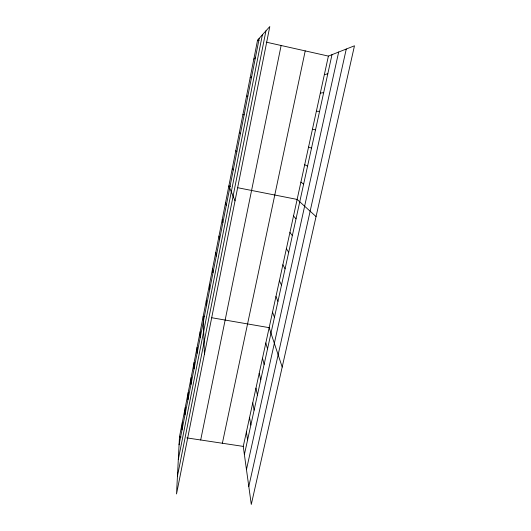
<?xml version="1.0" encoding="UTF-8"?>
<svg xmlns="http://www.w3.org/2000/svg" width="531" height="531" viewBox="0 0 531 531"><rect width="100%" height="100%" fill="white"/><g stroke="black" fill="none" stroke-linecap="round" stroke-linejoin="round"><path stroke-width="0.8" d="M194.034 368.899L194.094 362.54M190.987 384.378L191.12 377.674M187.961 399.704L188.166 392.661M184.967 414.884L185.246 407.509M182 429.911L182.352 422.218M179.485 436.787L176.524 493.949L269.808 26.55L257.548 40.203L179.485 436.787L181.117 437.033M179.066 444.799L259.234 38.325M178.303 459.574L262.367 34.834M177.44 476.214L265.945 30.851M200.691 439.98L281.131 45.493M222.37 443.246L305.219 50.896M243.258 446.398L328.397 56.094L354.476 45.792L251.289 504.45L243.258 446.398L186.839 437.896M244.386 454.549L331.994 54.673M246.464 469.57L338.672 52.038M248.8 486.469L346.272 49.031M253.825 59.114L255.398 57.766M250.141 77.825L251.608 76.995M324.341 74.679L327.806 73.769M246.497 96.33L247.858 96.005M320.332 93.071L323.671 92.659M316.363 111.264L319.576 111.344M242.893 114.643L244.147 114.815M204.774 316.536L203.207 316.264L204.428 354.124M211.842 317.757L269.157 327.66L282.2 367.047M312.434 129.265L315.527 129.829M230.481 186.288L228.854 185.969L235.027 200.804M237.795 187.735L297.134 199.424L316.051 216.568M257.548 40.203L259.121 40.555M266.21 42.148L328.397 56.094M308.551 147.08L311.524 148.109M304.701 164.71L307.562 166.203M239.328 132.757L240.477 133.414M300.898 182.153L303.639 184.098M235.797 150.685L236.853 151.82M293.517 216.011L296.032 218.812M289.933 232.432L292.342 235.645M286.382 248.7L288.691 252.305M232.306 168.42L233.262 170.02M282.87 264.803L285.081 268.805M279.392 280.746L281.503 285.134M275.947 296.537L277.959 301.303M272.536 312.175L274.454 317.312M225.536 202.829L226.299 205.318M265.812 342.999L267.544 348.86M262.5 358.193L264.139 364.399M259.214 373.247L260.767 379.791M222.25 219.522L222.92 222.436M255.962 388.148L257.429 395.031M252.743 402.916L254.117 410.124M218.998 236.049L219.582 239.375M249.55 417.545L250.844 425.079M246.391 432.035L247.599 439.887M215.778 252.411L216.276 256.141M212.586 268.613L213.004 272.742M209.426 284.649L209.758 289.169M206.3 300.533L206.552 305.438M200.141 331.835L200.233 337.484M197.101 347.267L197.12 353.268"/></g></svg>
